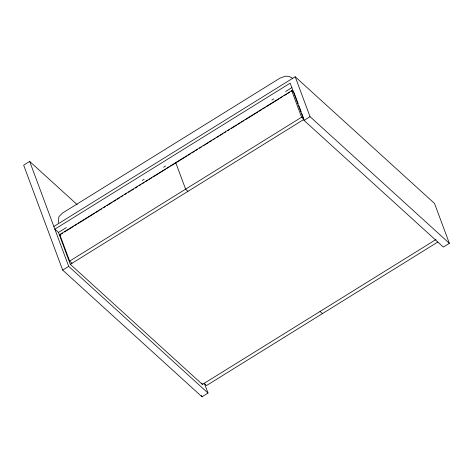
<?xml version="1.0" encoding="UTF-8"?>
<svg xmlns="http://www.w3.org/2000/svg" width="473" height="473" viewBox="0 0 473 473"><rect width="100%" height="100%" fill="white"/><g stroke="black" fill="none" stroke-linecap="round" stroke-linejoin="round"><path stroke-width="0.71" d="M58.268 222.872L58.906 216.664L62.424 213.116L279.986 78.134L285.29 76.212L288.879 76.348L292.746 78.317M77.194 204.655L29.663 161.429L23.65 165.16L62.678 270.107L202.001 396.788L208.014 393.057L204.425 383.414M53.857 226.496L295.193 76.762L434.521 203.443L449.35 243.323L443.337 247.054L304.015 120.367L290.174 83.159L54.85 229.163L58.463 232.444L70.317 264.324L202.42 384.443L436.053 239.486M58.463 232.444L66.356 227.548M142.255 180.455L144.135 179.291M163.581 167.229L165.461 166.058M271.88 100.034L273.761 98.869M285.651 91.49L291.906 87.606M298.126 103.711L294.076 92.82L291.711 90.668L59.764 234.573L69.637 261.126L72.008 263.278M62.59 233.165L59.45 235.111L60.544 236.104M64.476 231.995L73.256 226.543M74.515 225.769L77.022 224.208M78.282 223.433L94.594 213.305M95.848 212.531L98.36 210.97M99.614 210.195L101.5 209.025M103.38 207.854L105.26 206.689M107.146 205.519L112.166 202.409M113.419 201.628L115.932 200.067M117.186 199.293L119.699 197.732M120.952 196.957L122.832 195.787M124.718 194.622L126.598 193.451M128.485 192.28L130.365 191.116M131.618 190.335L133.504 189.17M135.384 188L137.265 186.829M139.151 185.664L141.031 184.494M142.29 183.719L144.17 182.548M145.424 181.768L147.937 180.213M149.19 179.433L151.703 177.878M152.956 177.097L165.509 169.31M166.762 168.53L169.269 166.975M170.528 166.194L186.841 156.072M188.094 155.298L190.607 153.737M191.861 152.956L194.373 151.401M195.627 150.621L197.513 149.456M199.393 148.286L201.273 147.121M203.159 145.95L204.413 145.17M205.666 144.395L208.179 142.834M209.433 142.06L211.945 140.499M213.199 139.718L215.079 138.554M216.965 137.383L218.845 136.218M220.099 135.438L222.612 133.883M223.865 133.102L225.751 131.932M227.631 130.767L229.511 129.596M231.398 128.431L236.417 125.315M237.671 124.535L240.183 122.98M241.437 122.2L243.95 120.645M245.203 119.864L257.755 112.077M259.009 111.297L261.516 109.742M262.775 108.961L265.282 107.406M266.541 106.626L279.088 98.839M280.347 98.059L282.854 96.504M284.107 95.723L286.62 94.168M287.874 93.388L289.76 92.223M291.64 91.053L292.893 90.272M69.637 261.126L301.585 117.215L303.95 119.373L70.317 264.324M62.678 270.107L68.691 266.376L208.014 393.057M304.015 120.367L310.028 116.642L449.35 243.323M437.797 242.034L206.482 385.548L204.111 383.396M187.982 191.323L185.611 189.17L175.737 162.617M320.079 311.441L322.45 313.599M295.193 76.762L310.028 116.642M298.889 105.757L301.165 111.882M301.673 113.242L303.447 118.008M291.711 90.668L301.585 117.215M201.912 383.089L202.42 384.443M201.486 395.41L202.001 396.788M29.663 161.429L68.691 266.376"/></g></svg>
